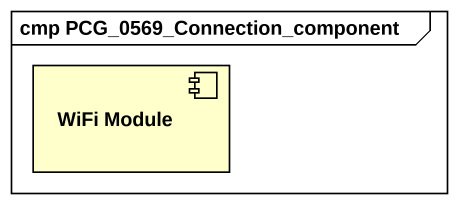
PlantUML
@startuml
mainframe cmp PCG_0569_Connection_component
component "WiFi Module" as WiFi_Module
@enduml
